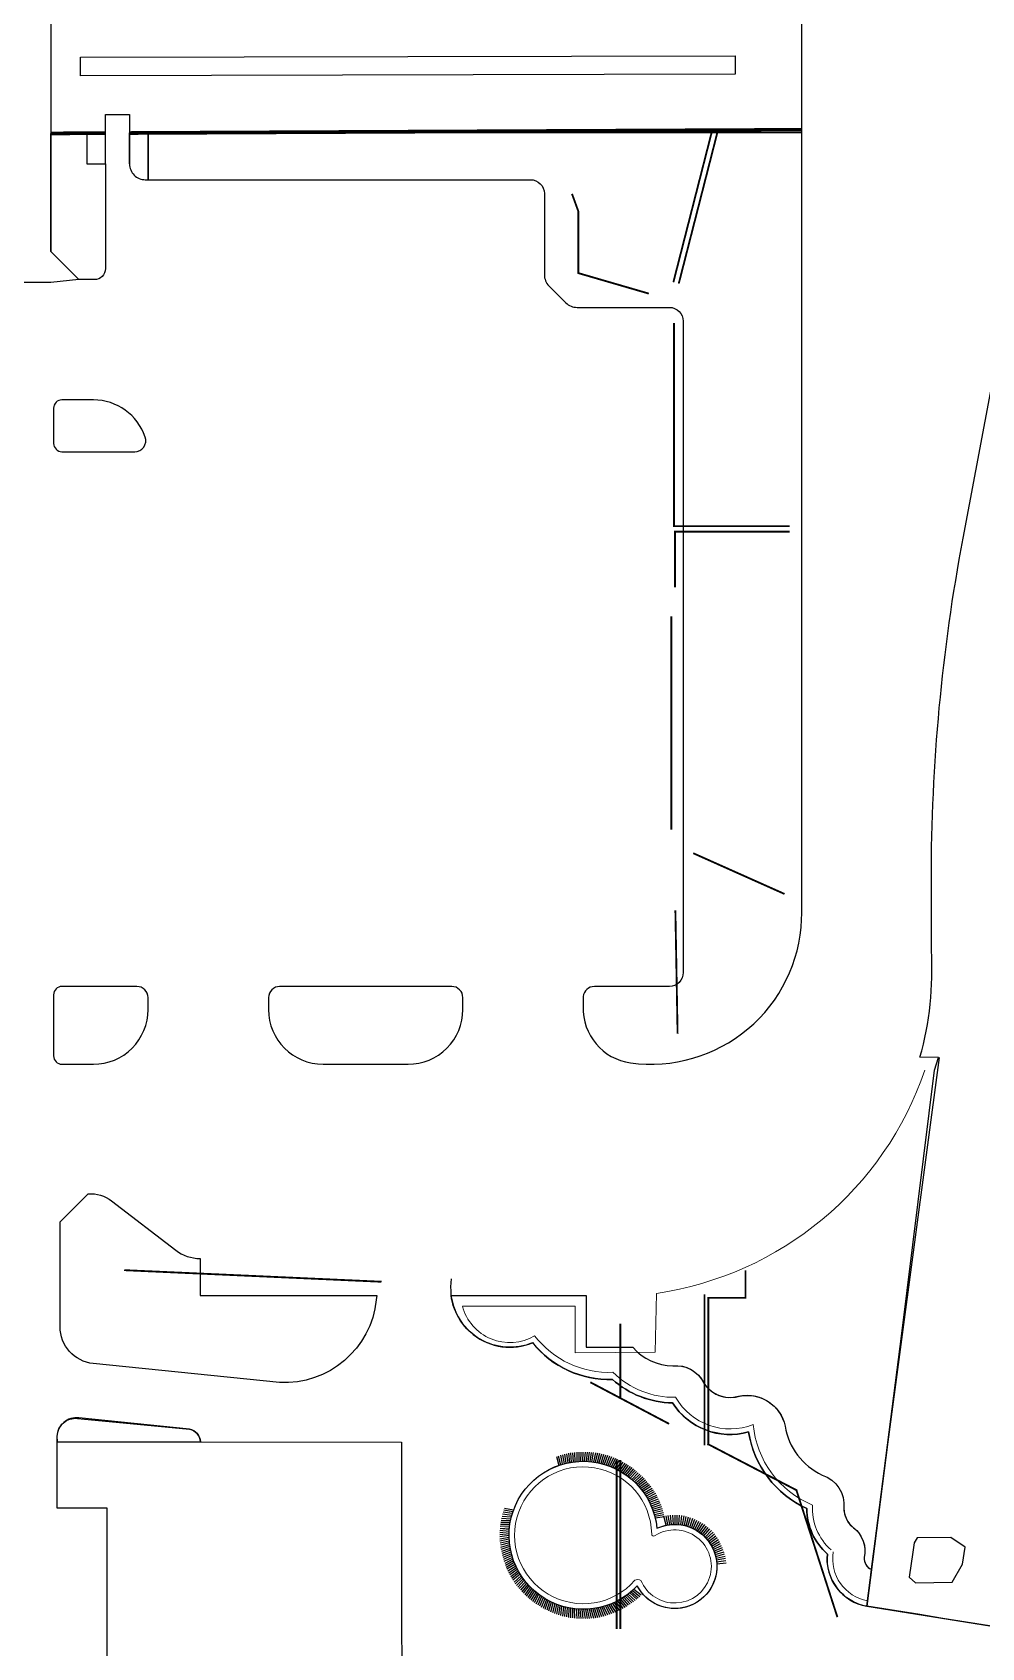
# Model space of a CAD drawing. Header units: millimetres. Extents: x 246416442 to 246896683, y 7418963194 to 7419503218.
# Drawn here: x 246719629 to 246770895, y 7419352172 to 7419439470 of the extents above; entities that cross this region are included whole.
import ezdxf
from ezdxf.lldxf.tags import DXFTag

# ---------------------------------------------------------------- set-up
doc = ezdxf.new("R2010")
doc.units = ezdxf.units.MM
doc.linetypes.add('24523-00-SURVEY$0$PHANTOM', pattern=[2.5, 1.25, -0.25, 0.25, -0.25, 0.25, -0.25])
for name, color, linetype in [('L-EDGE-CONCRETE', 1, 'CONCRETE_EDGE_SHORT'), ('L-FS-SEAT T2', 1, 'Continuous'), ('L-Hatch Boundary', 1, 'Continuous'), ('L-HS-CONCRETE PATH', 2, 'Continuous'), ('L-ROOT BARRIER', 94, '24523-00-SURVEY$0$PHANTOM'), ('L-VEG-GB', 5, 'Continuous')]:
    doc.layers.add(name, color=color, linetype=linetype)
doc.layers.add('L-SUB-SOIL DRAINAGE', color=170, linetype='SUBSOIL', lineweight=20)
doc.styles.get("Standard").update_dxf_attribs({"font": 'arial.ttf'})
doc.linetypes.add('CONCRETE_EDGE_SHORT', pattern='A,0.5,-0.2,["CE",Standard,S=0.1,R=0,X=-0.05,Y=-0.05],-0.2', length=0.9)
tags = doc.linetypes.add('SUBSOIL', pattern='A,12.7,-5.08,["SSD",Standard,S=2.54,R=0,X=-2.54,Y=-1.27],-6.35', length=24.13).pattern_tags.tags
tags[6] = DXFTag(74, 10)

# ---------------------------------------------------------------- blocks, each defined once
blk = doc.blocks.new('*U25')
at = {"layer": 'L-FS-SEAT T2', "ltscale": 0.5}
blk.add_lwpolyline([(0, 0), (78, -499)], dxfattribs=at)
blk = doc.blocks.new('*U26')
at = {"layer": 'L-FS-SEAT T2', "color": 0, "linetype": 'ByBlock', "lineweight": -2, "transparency": 16777216}
for p, rotation in [((246745473, 7419359126), 257.1747828840963), ((246745496, 7419359223), 255.7416045470081), ((246745522, 7419359319), 254.3084262099195), ((246745550, 7419359415), 252.8752478728309), ((246745581, 7419359511), 251.4420695204697), ((246745614, 7419359605), 250.0088911833274), ((246745374, 7419358333), 268.6402095808017), ((246745378, 7419358433), 267.2070312437135), ((246745384, 7419358533), 265.7738529066252), ((246745393, 7419358632), 264.3406745695371), ((246745404, 7419358732), 262.9074962324492), ((246745417, 7419358831), 261.4743178953611), ((246745433, 7419358930), 260.0411395582727), ((246745452, 7419359028), 258.6079612211846), ((246745373, 7419358233), 270.0733879178896), ((246745374, 7419358133), 271.5065662549777), ((246745378, 7419358033), 272.9397445920658), ((246745385, 7419357933), 274.3729229291542), ((246745394, 7419357834), 275.8061012662428), ((246745405, 7419357734), 277.2392796033314), ((246745419, 7419357635), 278.6724579404195), ((246745435, 7419357537), 280.1056362775079), ((246745454, 7419357439), 281.5388146145963), ((246745475, 7419357341), 282.9719929516846), ((246745499, 7419357244), 284.4051712887733), ((246745525, 7419357147), 285.8383496258614), ((246745553, 7419357051), 287.2715279629497), ((246745584, 7419356956), 288.7047063000384), ((246745618, 7419356862), 290.1378846371268), ((246745653, 7419356768), 291.5710629742149), ((246745691, 7419356676), 293.0042413113033), ((246745731, 7419356584), 294.4374196483917), ((246745774, 7419356494), 295.87059798548), ((246745819, 7419356404), 297.3037763225689), ((246745866, 7419356316), 298.7369546596575), ((246745915, 7419356229), 300.1701329967458), ((246745966, 7419356143), 301.6033113338342), ((246746019, 7419356059), 303.0364896709226), ((246746075, 7419355976), 304.469668008011), ((246746133, 7419355894), 305.9028463450989), ((246746192, 7419355814), 307.336024682187), ((246746254, 7419355735), 308.7692030192753), ((246746318, 7419355658), 310.2023813563634), ((246746383, 7419355582), 311.6355596934519), ((246746450, 7419355508), 313.0687380305402), ((246746520, 7419355436), 314.5019163676286), ((246746591, 7419355366), 315.935094704717), ((246746663, 7419355297), 317.3682730418053), ((246746738, 7419355230), 318.8014513788939), ((246746814, 7419355165), 320.2346297159824), ((246746891, 7419355102), 321.66780805307), ((246746971, 7419355041), 323.1009863901581), ((246747051, 7419354982), 324.5341647272467), ((246747133, 7419354925), 325.967343064335), ((246747217, 7419354870), 327.4005214014234), ((246747302, 7419354817), 328.8336997385118), ((246747388, 7419354767), 330.2668780756002), ((246751311, 7419354743), 29.02718989621654), ((246751398, 7419354792), 30.46036823330489), ((246751483, 7419354844), 31.89354657039302), ((246751567, 7419354898), 33.32672490748116), ((246751650, 7419354954), 34.75990324456951), ((246751732, 7419355012), 36.19308158165789), ((246751812, 7419355072), 37.62625991874678), ((246751890, 7419355134), 39.05943825583515), ((246751967, 7419355198), 40.49261659292352), ((246752042, 7419355264), 41.92579493001215), ((246752116, 7419355332), 43.35897324059916), ((246747476, 7419354718), 331.7000564126883), ((246747564, 7419354672), 333.1332347497766), ((246747654, 7419354628), 334.5664130868651), ((246747745, 7419354586), 335.9995914239534), ((246747837, 7419354547), 337.4327697610417), ((246747930, 7419354509), 338.8659480981296), ((246748023, 7419354474), 340.2991264352178), ((246748118, 7419354442), 341.7323047723061), ((246748213, 7419354412), 343.1654831093945), ((246748309, 7419354384), 344.5986614464826), ((246748406, 7419354359), 346.031839783571), ((246748503, 7419354336), 347.4650181206594), ((246748601, 7419354315), 348.8981964577475), ((246748699, 7419354297), 350.3313747948357), ((246748798, 7419354282), 351.7645531319239), ((246748897, 7419354269), 353.197731469012), ((246748997, 7419354258), 354.6309098061005), ((246749097, 7419354250), 356.0640881431889), ((246749196, 7419354244), 357.4972664802771), ((246749296, 7419354241), 358.9304448173649), ((246749396, 7419354241), 0.363623154452549), ((246749496, 7419354242), 1.796801491540194), ((246749596, 7419354247), 3.22997982862826), ((246749696, 7419354254), 4.663158165716403), ((246749795, 7419354263), 6.096336502805045), ((246749895, 7419354275), 7.529514839893715), ((246749994, 7419354289), 8.962693176981887), ((246750092, 7419354306), 10.39587151406993), ((246750190, 7419354325), 11.82904985115838), ((246750288, 7419354347), 13.26222818824644), ((246750385, 7419354371), 14.69540652533431), ((246750481, 7419354398), 16.12858486242221), ((246750577, 7419354427), 17.56176319951057), ((246750672, 7419354458), 18.99494153659869), ((246750766, 7419354492), 20.42811987368681), ((246750860, 7419354528), 21.86129821077467), ((246750952, 7419354566), 23.29447654786306), ((246751043, 7419354607), 24.72765488495169), ((246751134, 7419354650), 26.16083322204005), ((246751223, 7419354695), 27.59401155912816)]:
    blk.add_blockref('*U25', p, dxfattribs=dict(at, rotation=rotation))
blk = doc.blocks.new('*U27')
at = {"layer": 'L-FS-SEAT T2', "ltscale": 0.5}
blk.add_lwpolyline([(360, 485), (288, -11)], dxfattribs=at)
blk = doc.blocks.new('*U28')
at = {"layer": 'L-FS-SEAT T2', "color": 0, "linetype": 'ByBlock', "lineweight": -2, "transparency": 16777216}
for p, rotation in [((246748164, 7419362059), 17.62711184476396), ((246748259, 7419362088), 16.19507145427105), ((246748356, 7419362115), 14.76303106377811), ((246748453, 7419362139), 13.33099067328526), ((246748550, 7419362161), 11.89895028279206), ((246748648, 7419362180), 10.46690989229889), ((246748747, 7419362197), 9.03486950180598), ((246748846, 7419362212), 7.602829111313063), ((246748945, 7419362224), 6.170788720820193), ((246749045, 7419362233), 4.738748330326741), ((246749144, 7419362240), 3.306707939833704), ((246749244, 7419362245), 1.874667549340197), ((246749344, 7419362247), 0.4426271588475126), ((246749444, 7419362246), 359.010586768355), ((246749544, 7419362243), 357.578546377861), ((246749644, 7419362238), 356.1465059873683), ((246749744, 7419362230), 354.7144655968751), ((246749843, 7419362219), 353.2824252063821), ((246749942, 7419362206), 351.850384815889), ((246747789, 7419361919), 23.35527340673684), ((246747881, 7419361957), 21.92323301624393), ((246747975, 7419361994), 20.49119262575053), ((246748069, 7419362027), 19.05915223525712), ((246750041, 7419362191), 350.418344425396), ((246750139, 7419362173), 348.9863040349031), ((246750237, 7419362153), 347.5542636444102), ((246750335, 7419362130), 346.1222232539173), ((246750432, 7419362105), 344.6901828634244), ((246750528, 7419362077), 343.2581424729315), ((246750623, 7419362047), 341.8261020824385), ((246750718, 7419362015), 340.3940616919456), ((246750811, 7419361980), 338.9620213014525), ((246750904, 7419361943), 337.5299809109596), ((246750996, 7419361904), 336.0979405204662), ((246751087, 7419361862), 334.6659001299727), ((246751177, 7419361818), 333.2338597394796), ((246751266, 7419361772), 331.8018193489867), ((246751353, 7419361724), 330.3697789584938), ((246751440, 7419361673), 328.9377385680004), ((246751525, 7419361620), 327.505698177507), ((246751608, 7419361566), 326.0736577870141), ((246751690, 7419361509), 324.6416173965209), ((246751771, 7419361450), 323.209577006028), ((246751851, 7419361389), 321.7775366155353), ((246751928, 7419361326), 320.3454962250424), ((246752005, 7419361261), 318.9134558345495), ((246752079, 7419361195), 317.4814154440562), ((246752152, 7419361126), 316.0493750535627), ((246752223, 7419361056), 314.6173346630695), ((246752292, 7419360984), 313.1852942725761), ((246752360, 7419360910), 311.7532538820827), ((246752426, 7419360835), 310.3212134915896), ((246752489, 7419360758), 308.8891731010967), ((246752551, 7419360679), 307.4571327106032), ((246752611, 7419360599), 306.0250923201098), ((246752669, 7419360517), 304.5930519296166), ((246752724, 7419360434), 303.1610115391235), ((246752778, 7419360350), 301.7289711486305), ((246752830, 7419360264), 300.2969307581377), ((246752879, 7419360177), 298.8648903676445), ((246752926, 7419360089), 297.4328499771511), ((246752971, 7419360000), 296.0008095866582), ((246753014, 7419359909), 294.5687691961653), ((246753054, 7419359818), 293.1367288056725), ((246753092, 7419359725), 291.7046884151792), ((246753128, 7419359632), 290.2726480246861), ((246753162, 7419359538), 288.8406076341929), ((246753193, 7419359443), 287.4085672437)]:
    blk.add_blockref('*U27', p, dxfattribs=dict(at, rotation=rotation))
blk = doc.blocks.new('*U29')
at = {"layer": 'L-FS-SEAT T2', "ltscale": 0.5}
blk.add_lwpolyline([(0, 0), (14, -500)], dxfattribs=at)
blk = doc.blocks.new('*U30')
at = {"layer": 'L-FS-SEAT T2', "color": 0, "linetype": 'ByBlock', "lineweight": -2, "transparency": 16777216}
for p, rotation in [((246753850, 7419358790), 191.9165832809788), ((246753948, 7419358808), 189.4006752831895), ((246754047, 7419358823), 186.8847672853999), ((246754146, 7419358832), 184.3688592876103), ((246754246, 7419358838), 181.8529512898209), ((246754346, 7419358839), 179.3370432920321), ((246754446, 7419358835), 176.8211352942425), ((246754546, 7419358828), 174.3052272964531), ((246754645, 7419358816), 171.7893192986636), ((246754744, 7419358799), 169.2734113008742), ((246754842, 7419358778), 166.7575033030849), ((246754938, 7419358753), 164.2415953052958), ((246755034, 7419358724), 161.7256873075064), ((246755128, 7419358691), 159.209779309717), ((246755221, 7419358653), 156.6938713119276), ((246755312, 7419358612), 154.1779633141381), ((246755401, 7419358566), 151.6620553163489), ((246755488, 7419358517), 149.1461473185595), ((246755573, 7419358463), 146.6302393207698), ((246755655, 7419358407), 144.1143313229804), ((246755735, 7419358346), 141.5984233251912), ((246755812, 7419358282), 139.0825153274018), ((246755886, 7419358215), 136.5666073296124), ((246755957, 7419358145), 134.0506993318229), ((246756025, 7419358072), 131.5347913340335), ((246756089, 7419357995), 129.018883336244), ((246756151, 7419357916), 126.5029753384546), ((246756208, 7419357835), 123.9870673406652), ((246756262, 7419357751), 121.4711593428758), ((246756313, 7419357664), 118.9552513450863), ((246756359, 7419357576), 116.4393433472968), ((246756402, 7419357485), 113.9234353495076), ((246756440, 7419357393), 111.407527351718), ((246756475, 7419357299), 108.8916193539286), ((246756505, 7419357204), 106.3757113561395), ((246756531, 7419357107), 103.8598033583502), ((246756553, 7419357010), 101.3438953605609), ((246756570, 7419356911), 98.82798736277168), ((246756584, 7419356812), 96.31207936498241), ((246756592, 7419356712), 93.79617136719285)]:
    blk.add_blockref('*U29', p, dxfattribs=dict(at, rotation=rotation))

msp = doc.modelspace()

# ---------------------------------------------------------------- linework, layer by layer
at = {"layer": 'L-EDGE-CONCRETE', "ltscale": 25}
for points in [[(246761179, 7419434202, 200, 200, 0), (246725880, 7419434032, 200, 200, 0), (246724880, 7419434027, 0, 0, 0)], [(246720629, 7419434006, 200, 200, 0), (246722580, 7419434016, 200, 200, 0), (246723572, 7419434023, 200, 200, 0)]]:
    msp.add_lwpolyline(points, format="xyseb", dxfattribs=at)
at = {"layer": 'L-Hatch Boundary', "ltscale": 0.4}
msp.add_lwpolyline([(246720629, 7419441122), (246720629, 7419427625), (246722149, 7419426105), (246720629, 7419425955), (246718629, 7419425955), (246717109, 7419426105), (246718629, 7419427625), (246718629, 7419441072, 0.42809), (246717629, 7419442122), (246703897, 7419442219), (246703878, 7419445218), (246703878, 7419446572), (246743878, 7419446572), (246743878, 7419445221), (246759325, 7419445222), (246759934, 7419445831), (246760123, 7419445831, -0.03089), (246760525, 7419445222, -0.129641), (246761329, 7419442283), (246761179, 7419440361), (246759330, 7419442217), (246721629, 7419442122, 0.414214), (246720629, 7419441122)], format="xyb", dxfattribs=at)
at = {"layer": 'L-Hatch Boundary'}
for points in [[(246720629, 7419438114), (246720629, 7419434006), (246722580, 7419434009), (246722580, 7419432355), (246723580, 7419432355), (246723580, 7419435023), (246724880, 7419435023), (246724880, 7419432355), (246724880, 7419434029), (246724880, 7419434029), (246724880, 7419432355, 0.414215), (246725730, 7419431505), (246725880, 7419431505), (246725880, 7419434030), (246761179, 7419434053), (246761180, 7419440372), (246759330, 7419442217), (246721629, 7419442122, 0.4129), (246720629, 7419441122), (246720629, 7419438114)], [(246771902, 7419353264), (246768793, 7419353758), (246767550, 7419353958), (246764693, 7419354408), (246766591, 7419369152), (246768348, 7419383386), (246768572, 7419384074), (246767563, 7419384077, 0.083686), (246768179, 7419389855), (246768179, 7419393712, -0.046406), (246769892, 7419412127), (246770576, 7419415772), (246774157, 7419434855)], [(246771902, 7419353264), (246768793, 7419353758), (246767550, 7419353958), (246764693, 7419354408), (246766591, 7419369152), (246768348, 7419383386), (246768572, 7419384074), (246767563, 7419384077, 0.083686), (246768179, 7419389855), (246768179, 7419393712, -0.046406), (246769892, 7419412127), (246770576, 7419415772), (246774157, 7419434855)], [(246749529, 7419371205), (246749529, 7419368405), (246752056, 7419368405, 0.214216), (246754223, 7419367403, -0.289371), (246755803, 7419366632, 0.332893), (246757597, 7419365719, -0.438909), (246760280, 7419364150, 0.249759), (246762289, 7419361504, -0.349516), (246763452, 7419359702, 0.233274), (246763980, 7419358651, -0.287685), (246764554, 7419357039, 0.306502), (246764933, 7419356408), (246764933, 7419356408, -1.439515)]]:
    msp.add_lwpolyline(points, format="xyb", dxfattribs=at)
for points in [[(246722228, 7419438118), (246757589, 7419438204), (246757589, 7419437204), (246722230, 7419437111)], [(246769310, 7419355721), (246769857, 7419356690), (246770003, 7419357603), (246769229, 7419358130), (246767412, 7419358105), (246767256, 7419357839), (246767186, 7419357328), (246766984, 7419355986), (246767329, 7419355682), (246769310, 7419355721)]]:
    msp.add_lwpolyline(points, close=True, dxfattribs=at)
for points in [[(246723579, 7419426701, -0.411925), (246722980, 7419426105), (246722149, 7419426105), (246720629, 7419427625), (246720629, 7419434006), (246722580, 7419434023), (246722580, 7419432355), (246723580, 7419432355), (246723580, 7419430755)], [(246725880, 7419431505), (246746529, 7419431505, -0.414243), (246747280, 7419430755), (246747279, 7419428305), (246747279, 7419426369, 0.198912), (246747528, 7419425768), (246748443, 7419424854, 0.198912), (246749044, 7419424605), (246754029, 7419424605, -0.414222), (246754779, 7419423855), (246754779, 7419388655, -0.414221), (246754029, 7419387905), (246749979, 7419387905, 0.383058), (246749379, 7419387363), (246749379, 7419387363), (246749379, 7419387363), (246749379, 7419386820, 0.386046), (246751932, 7419383779, 0.442183), (246761173, 7419391524), (246761179, 7419391855), (246761179, 7419434053), (246755589, 7419434046), (246725880, 7419434030)], [(246742879, 7419386655), (246742879, 7419387305, 0.414214), (246742279, 7419387905), (246732983, 7419387905, 0.414214), (246732383, 7419387305), (246732383, 7419387305), (246732383, 7419386655, 0.413849), (246735329, 7419383705), (246739929, 7419383705, 0.414214), (246742879, 7419386655)], [(246721129, 7419375185), (246722649, 7419376705, -0.18037), (246723910, 7419376321), (246727379, 7419373651, 0.165409), (246728690, 7419373205), (246728690, 7419371205), (246738229, 7419371205), (246738204, 7419370969, -0.398801), (246732974, 7419366496), (246722919, 7419367528, -0.383612), (246721129, 7419369517), (246721130, 7419375185), (246722649, 7419376705)], [(246762563, 7419357230, -0.211554), (246761452, 7419359687, -0.249759), (246758306, 7419363832, -0.330893), (246754201, 7419365403, -0.182494), (246750958, 7419366672, -0.237498), (246746648, 7419368651, -0.493558), (246742244, 7419371205), (246749529, 7419371205), (246749529, 7419368405), (246752056, 7419368405, 0.214216), (246754223, 7419367403, -0.318976), (246755888, 7419366476, 0.330893), (246757765, 7419365757, -0.416821), (246760280, 7419364150, 0.249759), (246762289, 7419361504, -0.349516), (246763452, 7419359702, 0.211554), (246763895, 7419358721, -0.302988), (246764554, 7419357039, 0.329538), (246764933, 7419356408, 0.135874), (246764933, 7419356408), (246764693, 7419354409), (246764693, 7419354409, -0.052392), (246764167, 7419354560, -0.329538), (246762563, 7419357230)], [(246739582, 7419341365), (246720813, 7419341365), (246720813, 7419347090), (246723667, 7419347090), (246723667, 7419359705), (246720967, 7419359706), (246720971, 7419363295), (246720979, 7419363595, -0.449048), (246722062, 7419364561), (246728115, 7419363977, -0.34889), (246728702, 7419363295), (246739557, 7419363278)]]:
    msp.add_lwpolyline(points, format="xyb", close=True, dxfattribs=at)
at = {"layer": 'L-Hatch Boundary', "flags": 128}
for points in [[(246720779, 7419419155), (246720779, 7419417255, 0.414214), (246721229, 7419416805), (246725157, 7419416805, 0.512891), (246725725, 7419417597, 0.321973), (246722929, 7419419605), (246721229, 7419419605, 0.414214)], [(246721229, 7419387905, 0.414214), (246720779, 7419387455), (246720779, 7419384155, 0.414214), (246721229, 7419383705), (246722929, 7419383705, 0.414214), (246725879, 7419386655), (246725879, 7419387305, 0.414214), (246725279, 7419387905)], [(246752300, 7419355517, -4.658214), (246753358, 7419358625, -0.539186), (246756596, 7419356631, -0.797898), (246752300, 7419355517)]]:
    msp.add_lwpolyline(points, format="xyb", close=True, dxfattribs=at)
for points in [[(246768601, 7419384074), (246765829, 7419363303), (246764693, 7419354409)], [(246765829, 7419363303), (246764933, 7419356408)]]:
    msp.add_lwpolyline(points, dxfattribs=at)
at = {"layer": 'L-HS-CONCRETE PATH', "ltscale": 0.5, "flags": 128}
msp.add_lwpolyline([(246764693, 7419354409), (246771902, 7419353264)], dxfattribs=at)
at = {"layer": 'L-HS-CONCRETE PATH', "ltscale": 0.1}
for centre, radius, start, end in [((246745424, 7419371616), 3207, 171.22174, 292.43109), ((246750775, 7419371972), 5303, 218.66065, 271.99425), ((246754255, 7419370317), 4914, 227.88012, 269.36135), ((246757310, 7419367379), 3685, 212.43561, 285.67162), ((246763768, 7419364713), 5533, 189.16036, 245.2534), ((246764781, 7419359712), 3329, 180.4308, 228.2109), ((246765145, 7419356965), 2596, 174.14007, 259.98258)]:
    msp.add_arc(centre, radius, start, end, dxfattribs=at)
at = {"layer": 'L-ROOT BARRIER', "ltscale": 7.5, "const_width": 100}
for points in [[(246754246, 7419425964), (246756354, 7419434216)], [(246754537, 7419425890), (246756645, 7419434142)], [(246752923, 7419425349), (246749110, 7419426458), (246749110, 7419429809), (246748771, 7419430740)], [(246754330, 7419409477), (246754330, 7419412482), (246760518, 7419412482)], [(246754136, 7419396376), (246754136, 7419407917)], [(246760251, 7419392903), (246755319, 7419395107)]]:
    msp.add_lwpolyline(points, dxfattribs=at)
at = {"layer": 'L-ROOT BARRIER', "ltscale": 7.5, "flags": 128}
msp.add_lwpolyline([(246760518, 7419412782, 100, 100, 0), (246754282, 7419412782, 100, 100, 0), (246754282, 7419423760, 0, 0, 0)], format="xyseb", dxfattribs=at)
at = {"layer": 'L-ROOT BARRIER', "ltscale": 7.5, "const_width": 100, "flags": 128}
for points in [[(246754474, 7419385361), (246754355, 7419392022)], [(246724588, 7419372574), (246738486, 7419371948)], [(246756130, 7419363106), (246756130, 7419371075), (246758142, 7419371075), (246758142, 7419372570)], [(246755930, 7419363106), (246755930, 7419371275)], [(246751383, 7419369674), (246751383, 7419365661)], [(246756076, 7419363195), (246760891, 7419360686), (246763104, 7419353822)], [(246751183, 7419362323), (246751183, 7419353188)], [(246751383, 7419362323), (246751383, 7419353188)]]:
    msp.add_lwpolyline(points, dxfattribs=at)
at = {"layer": 'L-ROOT BARRIER', "ltscale": 7.5, "const_width": 100, "elevation": 35500, "flags": 128}
msp.add_lwpolyline([(246749763, 7419366516), (246754018, 7419364267)], dxfattribs=at)
at = {"layer": 'L-SUB-SOIL DRAINAGE', "ltscale": 0.75, "flags": 128}
for points in [[(246746752, 7419369029, -0.498955), (246742854, 7419370637), (246748937, 7419370637), (246748937, 7419368098), (246753272, 7419368135), (246753329, 7419371320, 0.28149), (246767828, 7419383386)], [(246746752, 7419369029, 0.242765), (246750979, 7419367053, 0.393416)], [(246750979, 7419367053, 0.202315), (246754370, 7419365703, 0.373552), (246758557, 7419364233, 0.277944), (246761757, 7419359881, 0.267913)], [(246753075, 7419358314, 5.377024), (246752164, 7419355814, -0.237549), (246752493, 7419355809, 4.655432)], [(246761757, 7419359881, 0.228105), (246762763, 7419357454, 0.228105)], [(246752493, 7419355809, 2.754189), (246753255, 7419358228, -0.641956), (246753075, 7419358314, 2.345825)], [(246762882, 7419357353, 0.412759), (246764745, 7419354704, 0.412759)], [(246762882, 7419357353, 0.412759), (246764745, 7419354704, 0.412759)], [(246762882, 7419357353, 0.412759), (246764745, 7419354704, 0.412759)], [(246762882, 7419357353, 0.412759), (246764745, 7419354704, 0.412759)]]:
    msp.add_lwpolyline(points, format="xyb", dxfattribs=at)
at = {"layer": 'L-VEG-GB'}
msp.add_lwpolyline([(246720967, 7419363295), (246728702, 7419363295, 0.34889), (246728115, 7419363977), (246722132, 7419364593, 0.429795), (246720960, 7419363595), (246720967, 7419363295)], format="xyb", dxfattribs=at)
at = {"layer": 'L-VEG-GB', "color": 1}
for points in [[(246752300, 7419355517, -4.657996), (246753358, 7419358625)], [(246753358, 7419358625, -2.345629), (246752298, 7419355516)]]:
    msp.add_lwpolyline(points, format="xyb", dxfattribs=at)

# ---------------------------------------------------------------- block references
at = {"layer": 'L-FS-SEAT T2'}
for name in ['*U28', '*U26', '*U30']:
    msp.add_blockref(name, (0, 0), dxfattribs=at)

doc.saveas('drawing.dxf')
